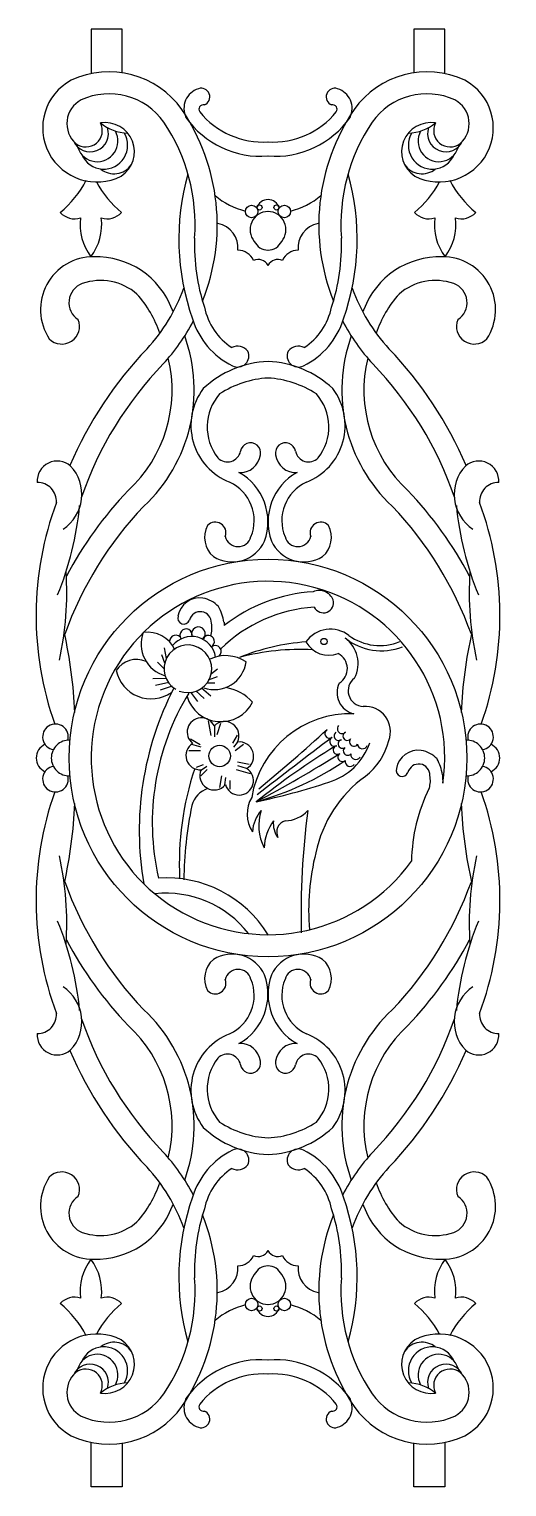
# Model space of a CAD drawing. Extents: x 12262 to 40734, y 30451 to 49613.
# Drawn here: x 21956 to 22247, y 37694 to 38585 of the extents above; entities that cross this region are included whole.
import ezdxf

# ---------------------------------------------------------------- set-up
doc = ezdxf.new("R2010")
doc.units = 0
doc.header["$LTSCALE"] = 0.85
doc.header["$MEASUREMENT"] = 0
doc.layers.get('0').update_dxf_attribs({"linetype": 'CONTINUOUS'})

# ---------------------------------------------------------------- blocks, each defined once
blk = doc.blocks.new('A$C5C7B6CB9')
for p, q in [((29.25, 495), (18.75, 495)), ((18.75, 495), (18.75, 479.92)), ((29.25, 480.2), (29.25, 495)), ((138.72, 495), (128.22, 495)), ((128.22, 495), (128.22, 480.2)), ((138.72, 479.92), (138.72, 495)), ((43.72, 279.74), (42.65, 282.5)), ((44.34, 281.27), (43.57, 284.95)), ((43.42, 277.91), (41.28, 280.05)), ((59.5, 276.23), (61.64, 277.76)), ((44.18, 274.54), (39.59, 274.39)), ((45.1, 273.17), (40.51, 272.09)), ((57.96, 273.01), (60.72, 273.01)), ((58.58, 274.08), (61.64, 275.15)), ((46.17, 271.94), (42.19, 270.56)), ((52.45, 269.8), (54.75, 266.74)), ((54.29, 270.26), (57.05, 267.66)), ((56.13, 271.33), (59.34, 268.58)), ((58.42, 260.16), (59.34, 255.11)), ((60.57, 258.48), (60.57, 254.65)), ((62.56, 259.24), (61.33, 255.42)), ((52.45, 254.04), (55.67, 252.05)), ((68.22, 255.27), (66.69, 252.51)), ((68.22, 252.82), (67, 251.13)), ((51.84, 250.06), (55.82, 250.06)), ((52.76, 252.21), (55.97, 251.29)), ((70.37, 252.05), (67.61, 249.91)), ((54.44, 244.4), (56.89, 245.32)), ((55.97, 241.5), (58.12, 243.64)), ((56.13, 243.48), (57.96, 244.71)), ((72.82, 242.11), (68.07, 243.48)), ((72.36, 245.32), (68.38, 246.09)), ((71.44, 243.94), (68.53, 244.86)), ((62.4, 237.52), (63.02, 241.5)), ((64.09, 238.44), (64.39, 240.88)), ((65.93, 236.91), (65.93, 239.81)), ((18.75, 0), (18.75, 15.08)), ((138.72, 15.08), (138.72, 0)), ((29.25, 14.8), (29.25, 0)), ((128.22, 0), (128.22, 14.8)), ((29.25, 0), (18.75, 0)), ((138.72, 0), (128.22, 0))]:
    blk.add_line(p, q)
for centre, radius in [((73.17, 433.09), 2.11), ((75.84, 434.44), 0.878), ((81.62, 434.44), 0.878), ((84.29, 433.09), 2.11), ((78.73, 247.5), 67.5), ((97.74, 287.06), 1.05), ((62.3, 248.2), 3.65), ((73.17, 61.91), 2.11), ((75.84, 60.56), 0.878), ((81.62, 60.56), 0.878), ((84.29, 61.91), 2.11)]:
    blk.add_circle(centre, radius)
for centre, radius, start, end in [((24.79, 450.28), 30.25, 35.1328, 115.2109), ((132.67, 450.28), 30.25, 64.7891, 144.8672), ((20.64, 461.48), 18.37, 118.3796, 296.8493), ((136.82, 461.48), 18.37, 243.1507, 61.6204), ((19.5, 462.96), 9.03, 117.8404, 228.7401), ((24.79, 450.28), 22.75, 35.3091, 114.7218), ((57.24, 468.07), 7.04, 107.705, 205.4399), ((56.03, 471.99), 2.95, 292.3093, 108.602), ((101.43, 471.99), 2.95, 71.398, 247.6907), ((100.23, 468.07), 7.04, 334.5601, 72.295), ((132.67, 450.28), 22.75, 65.2782, 144.6909), ((137.96, 462.96), 9.03, 311.2599, 62.1596), ((-8.47, 428.54), 69.97, 338.2351, 34.0152), ((56.79, 467.79), 1.52, 76.0466, 215.416), ((77.05, 484.39), 27.72, 219.1227, 273.4783), ((80.41, 484.39), 27.72, 266.5217, 320.8773), ((165.93, 428.54), 69.97, 145.9848, 201.7649), ((100.68, 467.79), 1.52, 324.584, 103.9534), ((18.36, 459.54), 6.21, 203.8137, 19.0276), ((16.94, 460.58), 5.57, 232.3724, 27.3802), ((20.8, 457.01), 7.01, 199.7144, 28.8183), ((23.48, 453.36), 9.91, 303.4285, 99.236), ((31.78, 475.32), 15.69, 230.9069, 267.2361), ((-8.47, 428.54), 62.47, 355.9019, 33.9452), ((76.22, 482.74), 30.91, 214.9111, 274.6533), ((81.24, 482.74), 30.91, 265.3467, 325.0889), ((165.93, 428.54), 62.47, 146.0548, 184.0981), ((133.98, 453.36), 9.91, 80.764, 236.5715), ((125.68, 475.32), 15.69, 272.7639, 309.0931), ((136.66, 457.01), 7.01, 151.1817, 340.2856), ((139.1, 459.54), 6.21, 160.9724, 336.1863), ((140.52, 460.58), 5.57, 152.6198, 307.6276), ((23, 455.59), 8.1, 203.7603, 30.8353), ((134.46, 455.59), 8.1, 149.1647, 336.2397), ((26.48, 453.08), 7.19, 230.9974, 324.4867), ((128.83, 423.62), 80.38, 163.9928, 199.6368), ((28.63, 423.62), 80.38, 340.3632, 16.0072), ((130.98, 453.08), 7.19, 215.5133, 309.0026), ((-13.44, 459.24), 34.21, 309.2693, 333.0552), ((50.72, 459.24), 34.21, 208.0916, 230.7307), ((106.74, 459.24), 34.21, 309.2693, 331.9084), ((170.9, 459.24), 34.21, 206.9448, 230.7307), ((77.03, 457.51), 24.99, 229.4567, 256.2603), ((78.83, 432.88), 4.23, 91.2788, 159.56), ((78.64, 432.88), 4.23, 20.44, 88.7212), ((80.43, 457.51), 24.99, 283.7397, 310.5433), ((13.17, 437.32), 6.73, 222.69, 287.0195), ((33.12, 428.61), 18.13, 172.7902, 216.9805), ((4.16, 428.61), 18.13, 323.0195, 7.2098), ((24.12, 437.32), 6.73, 252.9805, 317.31), ((78.79, 426.91), 6.16, 90.5208, 220.2077), ((78.67, 426.91), 6.16, 319.7923, 89.4792), ((133.35, 437.32), 6.73, 222.69, 287.0195), ((153.3, 428.61), 18.13, 172.7902, 216.9805), ((124.34, 428.61), 18.13, 323.0195, 7.2098), ((144.29, 437.32), 6.73, 252.9805, 317.31), ((71.91, 437.73), 13.42, 219.1351, 220.7137), ((60.19, 420.73), 8.38, 354.5952, 79.423), ((97.27, 420.73), 8.38, 100.577, 185.4048), ((85.55, 437.73), 13.42, 319.2863, 320.8649), ((121.55, 421.59), 67.76, 177.898, 198.074), ((78.89, 425.29), 5.35, 206.1655, 268.523), ((78.57, 425.29), 5.35, 271.477, 333.8345), ((35.91, 421.59), 67.76, 341.926, 2.102), ((19.47, 399.76), 17.96, 89.5693, 213.5087), ((20.31, 390.06), 27.67, 20.6578, 91.4637), ((68.47, 414.12), 5.82, 23.3248, 89.3341), ((75.39, 412.98), 3.79, 28.0865, 114.4837), ((82.07, 412.98), 3.79, 65.5163, 151.9135), ((88.99, 414.12), 5.82, 90.6659, 156.6752), ((137.15, 390.06), 27.67, 88.5363, 159.3422), ((138, 399.76), 17.96, 326.4913, 90.4307), ((18.09, 402.14), 6.9, 110.3912, 237.0525), ((21.88, 390.76), 18.89, 49.0296, 109.1405), ((-8.47, 428.54), 62.47, 317.6141, 339.8729), ((165.93, 428.54), 62.47, 200.1271, 222.3859), ((135.58, 390.76), 18.89, 70.8595, 130.9704), ((139.37, 402.14), 6.9, 302.9475, 69.6088), ((6.3, 379.91), 37.59, 18.3016, 41.9231), ((151.16, 379.91), 37.59, 138.0769, 161.6984), ((8.76, 394.09), 6.02, 224.8416, 21.9992), ((-0.2, 372.41), 53.89, 29.6795, 30.575), ((78.16, 404.19), 26.15, 196.8537, 244.0017), ((78.54, 405.12), 21.88, 191.9963, 236.5246), ((79.3, 404.19), 26.15, 295.9983, 343.1463), ((78.92, 405.12), 21.88, 303.4754, 348.0037), ((157.66, 372.41), 53.89, 149.425, 150.3205), ((148.7, 394.09), 6.02, 158.0008, 315.1584), ((-8.47, 428.54), 69.97, 317.5312, 332.1256), ((165.93, 428.54), 69.97, 207.8744, 222.4688), ((132.06, 295.7), 130.93, 136.131, 157.0185), ((-0.2, 372.41), 53.89, 313.0314, 19.9654), ((68.49, 383.18), 4.2, 36.7323, 118.6598), ((88.97, 383.18), 4.2, 61.3402, 143.2677), ((157.66, 372.41), 53.89, 160.0346, 226.9686), ((25.4, 295.7), 130.93, 22.9815, 43.869), ((132.06, 295.7), 123.43, 136.0879, 160.9336), ((-0.2, 372.41), 46.39, 312.7675, 13.5684), ((80.12, 347.97), 34.2, 92.321, 133.0359), ((68.46, 384.03), 3.78, 242.246, 26.0652), ((77.35, 347.97), 34.2, 46.9641, 87.679), ((89, 384.03), 3.78, 153.9348, 297.754), ((157.66, 372.41), 46.39, 166.4316, 227.2325), ((25.4, 295.7), 123.43, 19.0664, 43.9121), ((80.53, 343.29), 33.27, 93.0936, 123.1778), ((76.94, 343.29), 33.27, 56.8222, 86.9064), ((73.29, 360.44), 20.72, 142.8254, 248.5795), ((84.18, 360.44), 20.72, 291.4205, 37.1746), ((75.07, 359.91), 16.98, 138.648, 218.247), ((82.4, 359.91), 16.98, 321.753, 41.352), ((64.98, 352.51), 4.49, 223.7125, 349.0437), ((72.78, 351.1), 3.43, 349.1366, 170.7168), ((84.68, 351.1), 3.43, 9.2832, 190.8634), ((92.48, 352.51), 4.49, 190.9563, 316.2875), ((7.21, 341.5), 6.84, 48.5984, 183.3245), ((1.44, 337), 14.11, 303.4685, 43.085), ((69.28, 351.35), 6.93, 266.7417, 352.5196), ((88.18, 351.35), 6.93, 187.4804, 273.2583), ((156.02, 337), 14.11, 136.915, 236.5315), ((150.25, 341.5), 6.84, 356.6755, 131.4016), ((59.55, 327.71), 19.16, 340.0358, 60.8365), ((97.91, 327.71), 19.16, 119.1635, 199.9642), ((0.41, 334.57), 6.54, 357.2856, 90.2586), ((126.85, 247.27), 132.01, 136.3708, 151.9993), ((59.68, 328.12), 14.36, 337.6269, 65.1431), ((97.78, 328.12), 14.36, 114.8569, 202.3731), ((30.61, 247.27), 132.01, 28.0007, 43.6292), ((157.05, 334.57), 6.54, 89.7414, 182.7144), ((109.62, 295.87), 109.62, 159.5, 199.6432), ((-90.53, 343.11), 105.8, 337.6467, 354.6608), ((126.85, 247.27), 124.51, 136.4737, 160.1659), ((30.61, 247.27), 124.51, 19.8341, 43.5263), ((247.99, 343.11), 105.8, 185.3392, 202.3533), ((47.84, 295.87), 109.62, 340.3568, 20.5), ((60.87, 324.02), 3.58, 339.5955, 137.2273), ((96.59, 324.02), 3.58, 42.7727, 200.4045), ((65.74, 322.37), 8.53, 151.4498, 229.5036), ((68.6, 323.79), 4.5, 193.0114, 345.482), ((88.86, 323.79), 4.5, 194.518, 346.9886), ((91.72, 322.37), 8.53, 310.4964, 28.5502), ((66.54, 326.21), 12.12, 238.4672, 335.3944), ((90.92, 326.21), 12.12, 204.6056, 301.5328), ((-94.97, 303.54), 105.42, 347.5023, 3.9268), ((78.73, 247.5), 60, 351.8059, 324.2662), ((252.44, 303.54), 105.42, 176.0732, 192.4977), ((97.56, 249.1), 54.97, 93.6203, 127.8335), ((96.13, 299.27), 5.11, 22.0492, 113.5914), ((55.56, 294.39), 7.49, 82.1668, 169.9784), ((55.74, 293.39), 3.79, 358.2783, 165.4733), ((54.92, 292.36), 9.61, 42.8968, 79.9982), ((46.11, 290.44), 17.96, 10.0404, 28.1011), ((97.56, 249.1), 49.72, 93.6203, 134.5445), ((97.53, 300.26), 3.47, 206.3488, 15.573), ((50.13, 295.04), 2.05, 161.4104, 340.0359), ((50.74, 291.56), 8.95, 343.0516, 11.0288), ((110.56, 294.94), 46.78, 181.6764, 182.9691), ((-141.85, 256.32), 155.17, 2.4635, 12.5845), ((46.81, 286.14), 11.12, 159.2745, 254.3073), ((38.01, 280.25), 9.95, 23.9128, 99.2635), ((47.41, 287.14), 2.07, 24.4394, 184.5451), ((52.78, 280.5), 8.26, 8.9826, 141.1627), ((50.93, 289.27), 2.07, 345.9467, 217.997), ((55.1, 289.65), 2.35, 308.0647, 202.3535), ((58.48, 287.06), 2.07, 300.5019, 158.7731), ((99.95, 281.08), 10.18, 52.2125, 144.9423), ((117.14, 303.4), 19.49, 230.9734, 291.6283), ((98.66, 279.61), 10.64, 332.2746, 54.3415), ((116.64, 303.27), 17.59, 233.5309, 292.8435), ((299.32, 256.32), 155.17, 167.4155, 177.5365), ((51.54, 277.8), 8.09, 248.9801, 239.3017), ((64.36, 269.87), 12.4, 56.1552, 115.4844), ((60.81, 283.65), 2.07, 310.2467, 128.2423), ((97.04, 212.84), 74.29, 94.1886, 112.1398), ((89.73, 204.48), 79.89, 86.9988, 105.0036), ((99.43, 291.34), 8.97, 209.433, 290.4778), ((99.92, 277.84), 5.74, 301.1104, 62.5601), ((34.09, 272.82), 8.15, 66.4395, 147.1889), ((39.1, 279.71), 12.13, 191.7587, 304.459), ((60.59, 281.5), 10.76, 250.2885, 352.8888), ((109.51, 269.71), 7.36, 154.0845, 256.8751), ((111.28, 270.36), 5.35, 126.6683, 267.5609), ((140.78, 222.79), 105.75, 152.7085, 189.789), ((124.19, 225.45), 84.73, 148.6366, 192.7563), ((62.77, 271.8), 11.98, 196.2931, 333.3257), ((62.27, 256.72), 14.82, 40.894, 82.136), ((106.73, 228.57), 33.99, 88.1311, 170.6287), ((111.69, 256.45), 8.59, 339.1683, 94.221), ((6.61, 254.66), 4.36, 345.1222, 260.5991), ((56.16, 256.28), 4.86, 25.922, 231.8436), ((64.02, 255.02), 4.86, 334.3552, 135.9066), ((103.86, 257.38), 1.6, 136.4183, 316.4183), ((150.85, 254.66), 4.36, 279.4009, 194.8778), ((11.23, 247.5), 6.05, 87.4309, 180), ((55.73, 248.34), 4.86, 122.07, 273.5198), ((68.99, 248.09), 4.86, 300.7821, 96.8878), ((904.96, -820.97), 1343.03, 126.80081, 128.16348), ((-283.61, 674.55), 566.08, 309.394, 312.4968), ((99.62, 255.8), 1.6, 120.8542, 300.8542), ((93.04, 259.79), 21.47, 287.3074, 340.5671), ((101.27, 253.05), 1.6, 120.8542, 300.8542), ((102.72, 254.99), 1.6, 124.9128, 304.9128), ((103.94, 252.26), 1.46, 101.9508, 306.1534), ((105.6, 254.94), 1.46, 113.4563, 317.659), ((107.85, 253.03), 1.5, 141.7386, 326.2469), ((98.4, 258.68), 21.96, 307.5933, 346.074), ((146.23, 247.5), 6.05, 0, 92.5691), ((5.18, 247.5), 5.11, 114.7281, 180), ((5.18, 247.5), 5.11, 180, 245.2719), ((11.23, 247.5), 6.05, 180, 272.5691), ((237.1, 29.91), 259.75, 121.4653, 128.7047), ((-127.72, 616.04), 433.56, 297.8279, 302.1599), ((102.29, 250.23), 1.46, 97.8922, 302.0949), ((103.95, 247.79), 1.5, 126.1745, 310.6828), ((105.77, 249.93), 1.5, 130.2331, 314.7413), ((108.54, 248.7), 1.72, 174.3245, 327.4862), ((110.81, 252.37), 1.72, 185.83, 338.9918), ((129.71, 242.65), 7.49, 82.1668, 169.9784), ((129.07, 240.62), 9.61, 42.8968, 79.9982), ((146.23, 247.5), 6.05, 267.4309, 0), ((152.28, 247.5), 5.11, 0, 65.2719), ((152.28, 247.5), 5.11, 294.7281, 0), ((6.61, 240.34), 4.36, 99.4009, 14.8778), ((150.19, 211.63), 101.57, 161.4864, 182.8506), ((60.47, 241.5), 4.86, 155.8306, 321.2815), ((68.94, 239.77), 4.86, 195.645, 58.6184), ((46.61, 332.75), 103.99, 285.6581, 304.1101), ((106.62, 246.36), 1.72, 170.2659, 323.4277), ((124.28, 243.3), 2.05, 161.4104, 340.0359), ((129.89, 241.65), 3.79, 358.2783, 165.4733), ((120.26, 238.69), 17.96, 10.0404, 28.1011), ((150.85, 240.34), 4.36, 165.1222, 80.5991), ((25.37, 464.58), 237.14, 282.0008, 288.197), ((136.85, 206.6), 42.77, 125.8471, 168.2586), ((124.89, 239.82), 8.95, 343.0516, 11.0288), ((184.7, 243.19), 46.78, 181.6764, 185.2069), ((109.62, 199.13), 109.62, 160.3568, 200.5), ((60.85, 229.32), 8.21, 107.9523, 165.4861), ((82.77, 228.49), 11.1, 149.6359, 212.8037), ((184.87, 211.6), 57.44, 153.5174, 179.1411), ((47.84, 199.13), 109.62, 339.5, 19.6432), ((-141.85, 238.68), 155.17, 347.4155, 357.5365), ((185.66, 204.29), 135.5, 168.4685, 179.2122), ((85.41, 221.72), 11.99, 138.6267, 176.3846), ((92.21, 224.54), 16.6, 162.094, 206.8818), ((84.37, 236.87), 10.69, 271.1017, 317.4757), ((356.52, 194.65), 266.58, 172.4556, 181.4069), ((299.32, 238.68), 155.17, 182.4635, 192.5845), ((94.36, 216.22), 16.98, 144.0311, 177.2245), ((87.99, 225.07), 7.46, 171.4173, 217.8451), ((85.69, 222.32), 4.02, 106.0762, 206.8958), ((-94.97, 191.46), 105.42, 356.0732, 12.4977), ((171.76, 195.75), 79.24, 165.7111, 184.7608), ((252.44, 191.46), 105.42, 167.5023, 183.9268), ((126.85, 247.73), 124.51, 199.8341, 223.5263), ((44.22, 166.36), 40.47, 31.4867, 93.7899), ((30.61, 247.73), 124.51, 316.4737, 340.1659), ((44.22, 166.36), 35.22, 37.6296, 96.2873), ((-90.53, 151.89), 105.8, 5.3392, 22.3533), ((247.99, 151.89), 105.8, 157.6467, 174.6608), ((126.85, 247.73), 132.01, 208.0007, 223.6292), ((30.61, 247.73), 132.01, 316.3708, 331.9993), ((65.74, 172.63), 8.53, 130.4964, 208.5502), ((66.54, 168.79), 12.12, 24.6056, 121.5328), ((90.92, 168.79), 12.12, 58.4672, 155.3944), ((91.72, 172.63), 8.53, 331.4498, 49.5036), ((68.6, 171.21), 4.5, 14.518, 166.9886), ((59.55, 167.29), 19.16, 299.1635, 19.9642), ((97.91, 167.29), 19.16, 160.0358, 240.8365), ((88.86, 171.21), 4.5, 13.0114, 165.482), ((1.44, 158), 14.11, 316.915, 56.5315), ((60.87, 170.98), 3.58, 222.7727, 20.4045), ((59.68, 166.88), 14.36, 294.8569, 22.3731), ((97.78, 166.88), 14.36, 157.6269, 245.1431), ((96.59, 170.98), 3.58, 159.5955, 317.2273), ((156.02, 158), 14.11, 123.4685, 223.085), ((0.41, 160.43), 6.54, 269.7414, 2.7144), ((132.06, 199.3), 123.43, 199.0664, 223.9121), ((-0.2, 122.59), 53.89, 340.0346, 46.9686), ((157.66, 122.59), 53.89, 133.0314, 199.9654), ((25.4, 199.3), 123.43, 316.0879, 340.9336), ((157.05, 160.43), 6.54, 177.2856, 270.2586), ((7.21, 153.5), 6.84, 176.6755, 311.4016), ((-0.2, 122.59), 46.39, 346.4316, 47.2325), ((73.29, 134.56), 20.72, 111.4205, 217.1746), ((84.18, 134.56), 20.72, 322.8254, 68.5795), ((157.66, 122.59), 46.39, 132.7675, 193.5684), ((150.25, 153.5), 6.84, 228.5984, 3.3245), ((69.28, 143.65), 6.93, 7.4804, 93.2583), ((88.18, 143.65), 6.93, 86.7417, 172.5196), ((132.06, 199.3), 130.93, 202.9815, 223.869), ((75.07, 135.09), 16.98, 141.753, 221.352), ((64.98, 142.49), 4.49, 10.9563, 136.2875), ((72.78, 143.9), 3.43, 189.2832, 10.8634), ((84.68, 143.9), 3.43, 169.1366, 350.7168), ((92.48, 142.49), 4.49, 43.7125, 169.0437), ((82.4, 135.09), 16.98, 318.648, 38.247), ((25.4, 199.3), 130.93, 316.131, 337.0185), ((80.53, 151.72), 33.27, 236.8222, 266.9064), ((76.94, 151.72), 33.27, 273.0936, 303.1778), ((80.12, 147.03), 34.2, 226.9641, 267.679), ((77.35, 147.03), 34.2, 272.321, 313.0359), ((78.16, 90.81), 26.15, 115.9983, 163.1463), ((68.46, 110.97), 3.78, 333.9348, 117.754), ((89, 110.97), 3.78, 62.246, 206.0652), ((79.3, 90.81), 26.15, 16.8537, 64.0017), ((-8.47, 66.46), 69.97, 27.8744, 42.4688), ((68.49, 111.82), 4.2, 241.3402, 323.2677), ((88.97, 111.82), 4.2, 216.7323, 298.6598), ((165.93, 66.46), 69.97, 137.5312, 152.1256), ((19.47, 95.24), 17.96, 146.4913, 270.4307), ((8.76, 100.91), 6.02, 338.0008, 135.1584), ((-8.47, 66.46), 62.47, 20.1271, 42.3859), ((78.54, 89.88), 21.88, 123.4754, 168.0037), ((78.92, 89.88), 21.88, 11.9963, 56.5246), ((165.93, 66.46), 62.47, 137.6141, 159.8729), ((138, 95.24), 17.96, 269.5693, 33.5087), ((148.7, 100.91), 6.02, 44.8416, 201.9992), ((6.3, 115.09), 37.59, 318.0769, 341.6984), ((151.16, 115.09), 37.59, 198.3016, 221.9231), ((18.09, 92.86), 6.9, 122.9475, 249.6088), ((20.31, 104.94), 27.67, 268.5363, 339.3422), ((-0.2, 122.59), 53.89, 329.425, 330.3205), ((128.83, 71.38), 80.38, 160.3632, 196.0072), ((121.55, 73.41), 67.76, 161.926, 182.102), ((35.91, 73.41), 67.76, 357.898, 18.074), ((28.63, 71.38), 80.38, 343.9928, 19.6368), ((157.66, 122.59), 53.89, 209.6795, 210.575), ((137.15, 104.94), 27.67, 200.6578, 271.4637), ((139.37, 92.86), 6.9, 290.3912, 57.0525), ((21.88, 104.24), 18.89, 250.8595, 310.9704), ((-8.47, 66.46), 69.97, 325.9848, 21.7649), ((165.93, 66.46), 69.97, 158.2351, 214.0152), ((135.58, 104.24), 18.89, 229.0296, 289.1405), ((75.39, 82.02), 3.79, 245.5163, 331.9135), ((82.07, 82.02), 3.79, 208.0865, 294.4837), ((33.12, 66.39), 18.13, 143.0195, 187.2098), ((4.16, 66.39), 18.13, 352.7902, 36.9805), ((60.19, 74.27), 8.38, 280.577, 5.4048), ((68.47, 80.88), 5.82, 270.6659, 336.6752), ((78.89, 69.71), 5.35, 91.477, 153.8345), ((78.57, 69.71), 5.35, 26.1655, 88.523), ((88.99, 80.88), 5.82, 203.3248, 269.3341), ((97.27, 74.27), 8.38, 174.5952, 259.423), ((153.3, 66.39), 18.13, 143.0195, 187.2098), ((124.34, 66.39), 18.13, 352.7902, 36.9805), ((-8.47, 66.46), 62.47, 326.0548, 4.0981), ((78.79, 68.09), 6.16, 139.7923, 269.4792), ((78.67, 68.09), 6.16, 270.5208, 40.2077), ((165.93, 66.46), 62.47, 175.9019, 213.9452), ((13.17, 57.68), 6.73, 72.9805, 137.31), ((24.12, 57.68), 6.73, 42.69, 107.0195), ((71.91, 57.27), 13.42, 139.2863, 140.8649), ((85.55, 57.27), 13.42, 39.1351, 40.7137), ((133.35, 57.68), 6.73, 72.9805, 137.31), ((144.29, 57.68), 6.73, 42.69, 107.0195), ((-13.44, 35.76), 34.21, 26.9448, 50.7307), ((50.72, 35.76), 34.21, 129.2693, 151.9213), ((77.03, 37.49), 24.99, 103.7397, 130.5433), ((78.83, 62.12), 4.23, 200.44, 268.7212), ((78.64, 62.12), 4.23, 271.2788, 339.56), ((80.43, 37.49), 24.99, 49.4567, 76.2603), ((106.74, 35.76), 34.21, 28.0787, 50.7307), ((170.9, 35.76), 34.21, 129.2693, 153.0552), ((20.64, 33.52), 18.37, 63.1507, 241.6204), ((23.48, 41.64), 9.91, 260.764, 56.5715), ((133.98, 41.64), 9.91, 123.4285, 279.236), ((136.82, 33.52), 18.37, 298.3796, 116.8493), ((20.8, 37.99), 7.01, 331.1817, 160.2856), ((23, 39.41), 8.1, 329.1647, 156.2397), ((26.48, 41.92), 7.19, 35.5133, 129.0026), ((130.98, 41.92), 7.19, 50.9974, 144.4867), ((134.46, 39.41), 8.1, 23.7603, 210.8353), ((136.66, 37.99), 7.01, 19.7144, 208.8183), ((18.36, 35.46), 6.21, 340.9724, 156.1863), ((16.94, 34.42), 5.57, 332.6198, 127.6276), ((76.22, 12.26), 30.91, 85.3467, 145.0889), ((81.24, 12.26), 30.91, 34.9111, 94.6533), ((139.1, 35.46), 6.21, 23.8137, 199.0276), ((140.52, 34.42), 5.57, 52.3724, 207.3802), ((19.5, 32.04), 9.03, 131.2599, 242.1596), ((31.78, 19.68), 15.69, 92.7639, 129.0931), ((77.05, 10.61), 27.72, 86.5217, 140.8773), ((80.41, 10.61), 27.72, 39.1227, 93.4783), ((125.68, 19.68), 15.69, 50.9069, 87.2361), ((137.96, 32.04), 9.03, 297.8404, 48.7401), ((24.79, 44.72), 22.75, 245.2782, 324.6909), ((57.24, 26.93), 7.04, 154.5601, 252.295), ((100.23, 26.93), 7.04, 287.705, 25.4399), ((132.67, 44.72), 22.75, 215.3091, 294.7218), ((24.79, 44.72), 30.25, 244.7891, 324.8672), ((56.03, 23.01), 2.95, 251.398, 67.6907), ((56.79, 27.21), 1.52, 144.584, 283.9534), ((101.43, 23.01), 2.95, 112.3093, 288.602), ((100.68, 27.21), 1.52, 256.0466, 35.416), ((132.67, 44.72), 30.25, 215.1328, 295.2109)]:
    blk.add_arc(centre, radius, start, end)

msp = doc.modelspace()

# ---------------------------------------------------------------- block references
at = {"xscale": 1.8, "yscale": 1.8, "zscale": 1.8}
msp.add_blockref('A$C5C7B6CB9', (21959.7, 37693.99), dxfattribs=at)

doc.saveas('drawing.dxf')
